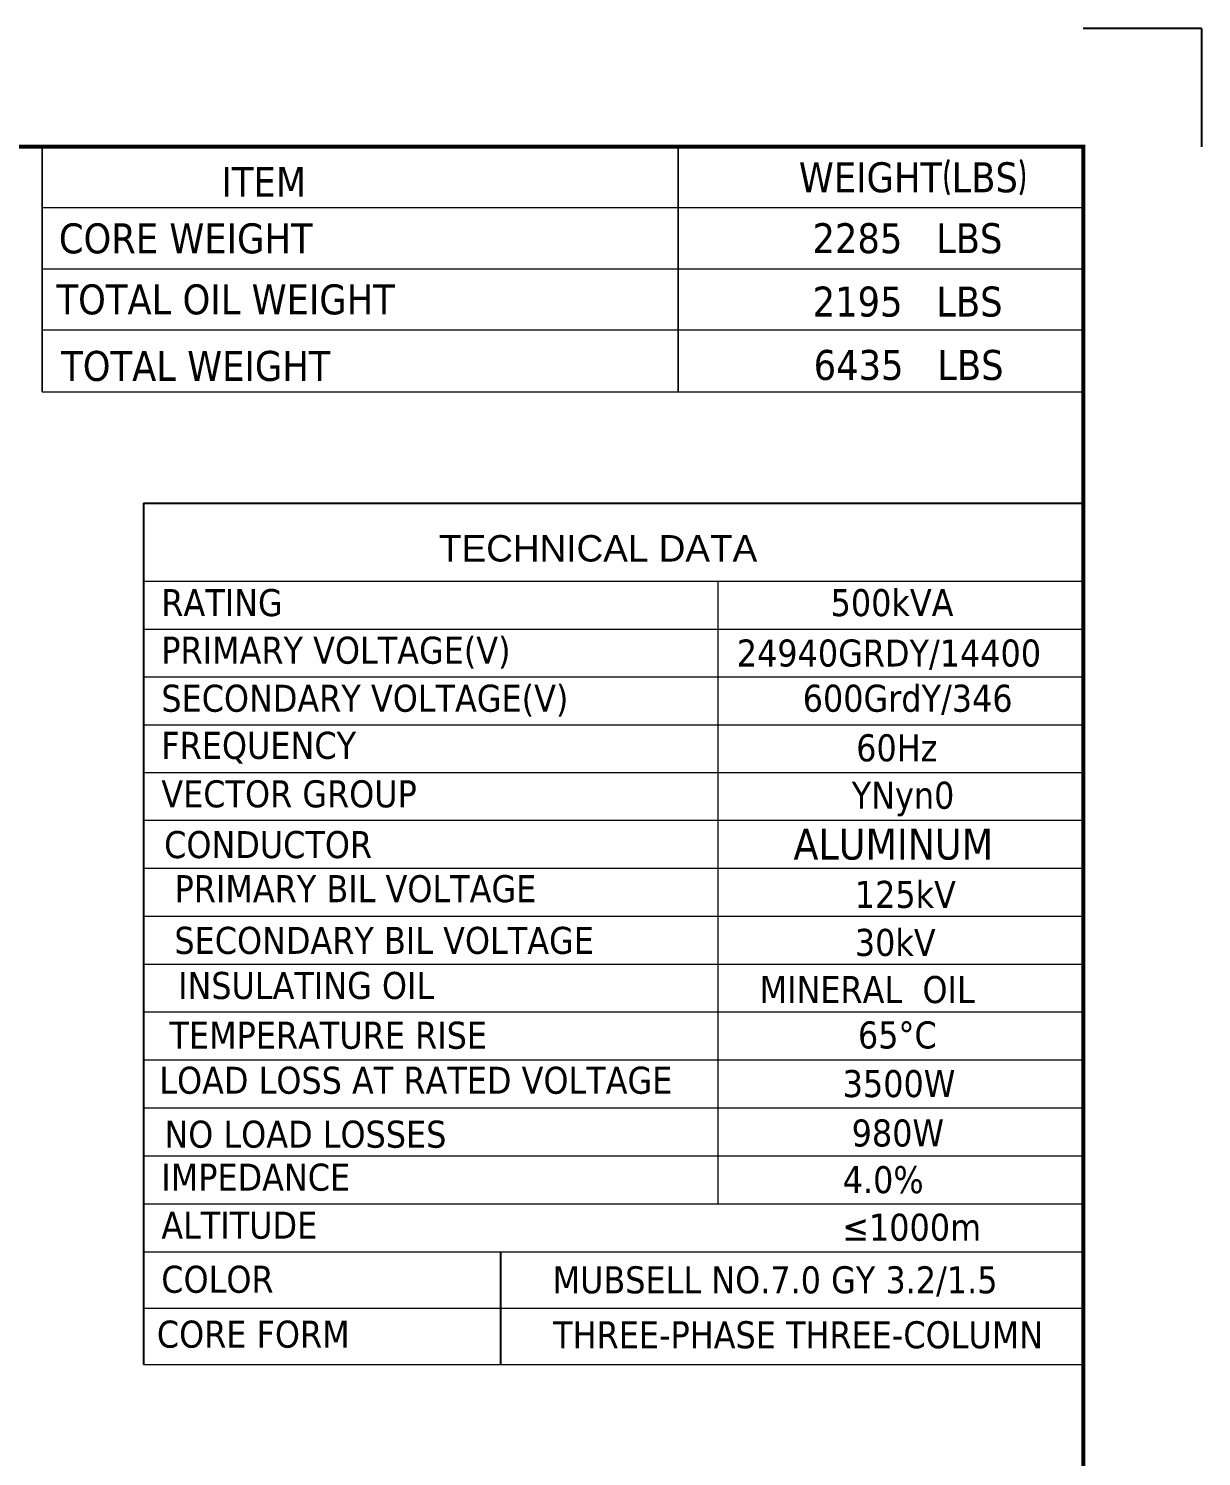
# Model space of a CAD drawing. Header units: millimetres. Extents: x 128333 to 138423, y -158939 to -152492.
# Drawn here: x 135295 to 137450, y -155114 to -152492 of the extents above; entities that cross this region are included whole.
import ezdxf
from ezdxf.enums import TextEntityAlignment as Align

# ---------------------------------------------------------------- set-up
doc = ezdxf.new("R2010")
doc.units = ezdxf.units.MM
doc.header["$LTSCALE"] = 13
doc.layers.add('1', color=4, linetype='Continuous')
doc.layers.add('6文字层', color=3, linetype='Continuous')
doc.layers.add('paper', color=254, linetype='Continuous', plot=False)
doc.layers.add('标注、文本', color=3, linetype='Continuous', lineweight=25)
doc.layers.add('铁心', color=3, linetype='Continuous', lineweight=0)
doc.styles.add('PDF Arial', font='arial.ttf')
doc.styles.add('Tahoma$001', font='tahoma.ttf', dxfattribs={"height": 2.159784})
doc.styles.add('Tahoma_txtstyle_30.51_0_0', font='tahoma.ttf')

msp = doc.modelspace()

# ---------------------------------------------------------------- linework, layer by layer
at = {"layer": '1', "const_width": 7.598}
msp.add_lwpolyline([(128897.251, -158700.229), (137232.893, -158700.229), (137232.893, -152708.987), (128897.251, -152708.987), (128897.251, -158700.229)], dxfattribs=at)
at = {"layer": '6文字层'}
for points in [[(135506.382, -153363.784), (137232.893, -153363.784)], [(135506.382, -153363.784), (135506.382, -154945.439)], [(137232.893, -153363.784), (137232.893, -154562.041)]]:
    msp.add_lwpolyline(points, dxfattribs=at)
at = {"layer": 'paper'}
for q in [(137232.893, -152491.913), (137449.967, -152708.987)]:
    msp.add_line((137449.967, -152491.913), q, dxfattribs=at)
at = {"layer": '标注、文本'}
for p, q in [((137232.893, -153159.186), (137232.893, -152708.987)), ((136162.819, -154945.439), (136162.819, -154738.451))]:
    msp.add_line(p, q, dxfattribs=at)
at = {"layer": '铁心'}
for p, q in [((135319.862, -152708.987), (135319.862, -152896.104)), ((135319.862, -152896.104), (135319.862, -152708.987)), ((135319.862, -152708.987), (137232.893, -152708.987)), ((136488.781, -152708.987), (136488.781, -152858.681)), ((136488.781, -152858.681), (136488.781, -152708.987)), ((135319.862, -152820.722), (137232.893, -152820.722)), ((136488.781, -153031.567), (136488.781, -152858.681)), ((136488.781, -152858.681), (136488.781, -153031.567)), ((135319.862, -153159.186), (135319.862, -152896.104)), ((135319.862, -152896.104), (135319.862, -153159.186)), ((135319.862, -152932.923), (137232.893, -152932.923)), ((136488.781, -153159.186), (136488.781, -153031.567)), ((136488.781, -153031.567), (136488.781, -153159.186)), ((135319.862, -153045.124), (137232.893, -153045.124)), ((135319.862, -153159.186), (137232.893, -153159.186))]:
    msp.add_line(p, q, dxfattribs=at)
for points in [[(135506.382, -153506.909), (137232.893, -153506.909)], [(136561.332, -153506.909), (136561.332, -154650.246)], [(135506.382, -153595.114), (137232.893, -153595.114)], [(135506.382, -153682.487), (137232.893, -153682.487)], [(135506.382, -153770.692), (137232.893, -153770.692)], [(135506.382, -153858.065), (137232.893, -153858.065)], [(135506.382, -153945.438), (137232.893, -153945.438)], [(135506.382, -154033.643), (137232.893, -154033.643)], [(135506.382, -154121.848), (137232.893, -154121.848)], [(135506.382, -154210.053), (137232.893, -154210.053)], [(135506.382, -154297.426), (137232.893, -154297.426)], [(135506.382, -154385.631), (137232.893, -154385.631)], [(135506.382, -154385.631), (137232.893, -154385.631)], [(135506.382, -154473.836), (137232.893, -154473.836)], [(135506.382, -154473.836), (137232.893, -154473.836)], [(135506.382, -154562.041), (137232.893, -154562.041)], [(135506.382, -154562.041), (137232.893, -154562.041)], [(135506.382, -154650.246), (137232.893, -154650.246)], [(135506.382, -154738.451), (137232.893, -154738.451)], [(135506.382, -154738.451), (137232.893, -154738.451)], [(135506.382, -154738.451), (137232.893, -154738.451)], [(137232.893, -154738.451), (137232.893, -154944.463)], [(135506.382, -154841.945), (137232.893, -154841.945)], [(135506.382, -154841.945), (136636.462, -154841.945)], [(135506.383, -154841.945), (136636.462, -154841.945)], [(135506.382, -154945.439), (137232.893, -154945.439)], [(135506.382, -154945.439), (136636.462, -154945.439)], [(135506.383, -154945.439), (136636.462, -154945.439)]]:
    msp.add_lwpolyline(points, dxfattribs=at)

# ---------------------------------------------------------------- texts
for s, height, style, p in [('ITEM', 55.015, 'Tahoma_txtstyle_30.51_0_0', (135649.455, -152800.902)), ('CORE WEIGHT', 55.01498, 'Tahoma_txtstyle_30.51_0_0', (135350.696, -152904.695)), ('2285   LBS', 55.015, 'Tahoma_txtstyle_30.51_0_0', (136735.295, -152904.4)), ('TOTAL OIL WEIGHT', 55.01498, 'Tahoma_txtstyle_30.51_0_0', (135346.41, -153016.726)), ('2195   LBS', 55.015, 'Tahoma_txtstyle_30.51_0_0', (136735.649, -153020.813)), ('TOTAL WEIGHT', 55.01498, 'Tahoma_txtstyle_30.51_0_0', (135354.984, -153138.939)), ('6435   LBS', 55.015, 'Tahoma_txtstyle_30.51_0_0', (136737.476, -153137.197)), ('TECHNICAL DATA', 48.60227, 'PDF Arial', (136049.161, -153470.751)), ('RATING', 49.6299, 'Tahoma$001', (135539.039, -153570.983)), ('500kVA', 49.6299, 'Tahoma$001', (136768.659, -153570.983)), ('PRIMARY VOLTAGE(V)', 49.62988, 'Tahoma$001', (135539.039, -153658.356)), ('24940GRDY/14400', 49.62988, 'Tahoma$001', (136596.202, -153663.563)), ('SECONDARY VOLTAGE(V)', 49.62988, 'Tahoma$001', (135539.039, -153746.561)), ('600GrdY/346', 49.62988, 'Tahoma$001', (136717.367, -153746.561)), ('FREQUENCY', 49.6299, 'Tahoma$001', (135539.039, -153833.101)), ('60Hz', 49.6299, 'Tahoma$001', (136815.608, -153837.584)), ('VECTOR GROUP', 49.62988, 'Tahoma$001', (135539.039, -153922.139)), ('YNyn0', 49.6299, 'Tahoma$001', (136807.42, -153924.713)), ('CONDUCTOR', 49.6299, 'Tahoma$001', (135544.149, -154015.355)), (' ALUMINUM', 56.8095, 'Tahoma$001', (136679.109, -154018.061)), ('125kV', 49.6299, 'Tahoma$001', (136813.14, -154106.804)), ('30kV', 49.6299, 'Tahoma$001', (136813.14, -154195.009)), ('MINERAL  OIL ', 49.62988, 'Tahoma$001', (136638.242, -154281.55)), ('LOAD LOSS AT RATED VOLTAGE', 49.62988, 'Tahoma$001', (135535.268, -154448.116)), ('3500W', 49.6299, 'Tahoma$001', (136790.841, -154454.303)), ('NO LOAD LOSSES', 49.62988, 'Tahoma$001', (135544.615, -154547.178)), ('980W', 49.6299, 'Tahoma$001', (136807.274, -154544.985)), ('IMPEDANCE', 49.6299, 'Tahoma$001', (135539.039, -154626.115)), ('4.0%%%', 49.6299, 'Tahoma$001', (136790.841, -154630.713)), ('ALTITUDE', 49.6299, 'Tahoma$001', (135539.039, -154714.32)), ('≤1000m', 49.6299, 'Tahoma$001', (136790.062, -154718.028)), ('COLOR', 49.6299, 'Tahoma$001', (135538.965, -154813.631)), ('MUBSELL NO.7.0 GY 3.2/1.5', 49.62988, 'Tahoma$001', (136257.822, -154814.655)), ('CORE FORM', 49.6299, 'Tahoma$001', (135530.817, -154914.442)), ('THREE-PHASE THREE-COLUMN', 49.62988, 'Tahoma$001', (136258.923, -154915.568))]:
    msp.add_text(s, height=height, dxfattribs=dict(at, style=style)).set_placement(p)
at = {"layer": '铁心', "style": 'Tahoma$001'}
for s, p in [('PRIMARY BIL VOLTAGE', (135895.638, -154071.53)), ('SECONDARY BIL VOLTAGE', (135948.371, -154166.491)), ('INSULATING OIL', (135805.046, -154249.291)), ('TEMPERATURE RISE ', (135855.025, -154340.67))]:
    msp.add_text(s, height=49.62988, dxfattribs=at).set_placement(p, align=Align.MIDDLE)
msp.add_text('65%%DC', height=49.6299, dxfattribs=at).set_placement((136818.811, -154340.133), align=Align.MIDDLE_LEFT)
at = {"layer": '铁心', "insert": (136710.294, -152737.545), "char_height": 55.01498, "width": 651.42255, "attachment_point": 1, "style": 'Tahoma_txtstyle_30.51_0_0'}
msp.add_mtext('WEIGHT{\\Fgbenor,gbcbig|c134;(}LBS{\\Fgbenor,gbcbig|c134;)}', dxfattribs=at)

doc.saveas('drawing.dxf')
